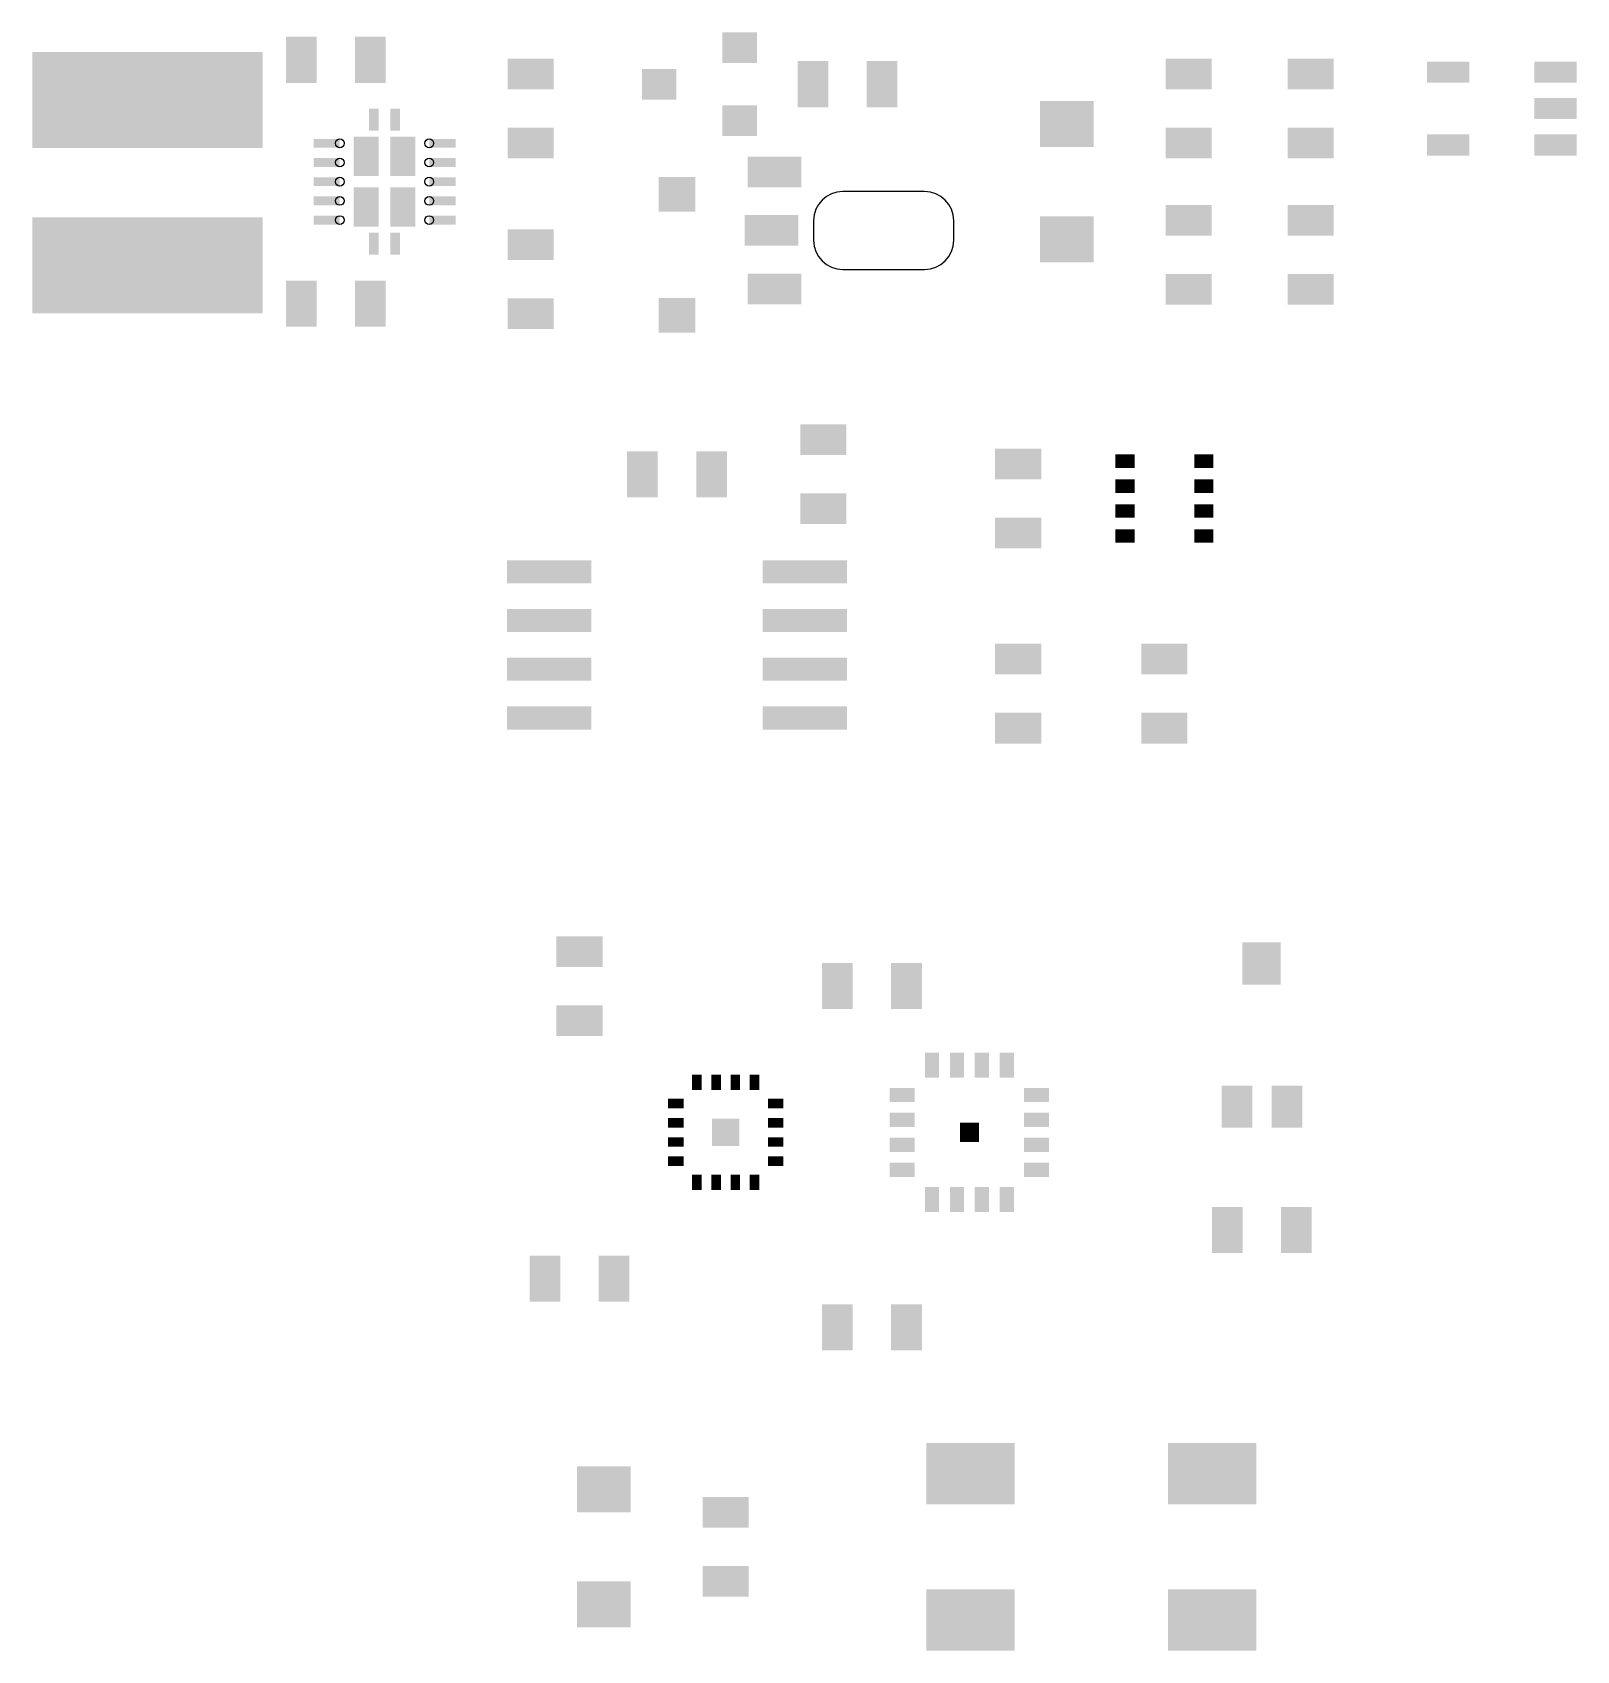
# Model space of a CAD drawing. Extents: x 54.3 to 94.6, y 33.5 to 75.6.
import ezdxf

# ---------------------------------------------------------------- set-up
doc = ezdxf.new("R2010")
doc.units = 0
doc.layers.add('31', color=253, linetype='CONTINUOUS')

# ---------------------------------------------------------------- blocks, each defined once
blk = doc.blocks.new('RECT')
blk.add_solid([(-0.5, -0.5), (0.5, -0.5), (-0.5, 0.5), (0.5, 0.5)])
blk = doc.blocks.new('RECT325120X584000R75')
blk.add_lwpolyline([(1.016, -1.063), (1.016, 1.063, 0.4142), (0.254, 1.825), (-0.254, 1.825, 0.4142), (-1.016, 1.063), (-1.016, -1.063, 0.4142), (-0.254, -1.825), (0.254, -1.825, 0.4142)], format="xyb", close=True)

msp = doc.modelspace()

# ---------------------------------------------------------------- linework, layer by layer
at = {"layer": '31'}
for centre in [(62.335, 72.755), (64.665, 72.755), (62.335, 72.255), (64.665, 72.255), (62.335, 71.755), (64.665, 71.755), (62.335, 71.255), (64.665, 71.255), (62.335, 70.755), (64.665, 70.755)]:
    msp.add_circle(centre, 0.115, dxfattribs=at)

# ---------------------------------------------------------------- block references
for p, xscale, yscale in [((61.33, 74.93), 0.8, 1.2), ((63.13, 74.93), 0.8, 1.2), ((74.665, 74.295), 0.8, 1.2), ((76.465, 74.295), 0.8, 1.2), ((61.9925, 72.755), 0.685, 0.23), ((61.9925, 72.255), 0.685, 0.23), ((61.9925, 71.755), 0.685, 0.23), ((61.9925, 71.255), 0.685, 0.23), ((61.9925, 70.755), 0.685, 0.23), ((61.33, 68.58), 0.8, 1.2), ((63.13, 68.58), 0.8, 1.2), ((82.795, 64.475), 0.5, 0.35), ((84.845, 64.475), 0.5, 0.35), ((82.795, 63.825), 0.5, 0.35), ((84.845, 63.825), 0.5, 0.35), ((82.795, 63.175), 0.5, 0.35), ((84.845, 63.175), 0.5, 0.35), ((82.795, 62.525), 0.5, 0.35), ((84.845, 62.525), 0.5, 0.35), ((75.3, 50.8), 0.8, 1.2), ((77.1, 50.8), 0.8, 1.2), ((77.765, 48.74), 0.37, 0.65), ((78.415, 48.74), 0.37, 0.65), ((79.065, 48.74), 0.37, 0.65), ((79.715, 48.74), 0.37, 0.65), ((71.09, 47.74), 0.4, 0.25), ((71.09, 47.24), 0.4, 0.25), ((72.39, 46.99), 0.7112, 0.7112), ((78.74, 46.99), 0.5, 0.5), ((71.09, 46.74), 0.4, 0.25), ((71.09, 46.24), 0.4, 0.25), ((67.68, 43.18), 0.8, 1.2), ((69.48, 43.18), 0.8, 1.2), ((78.765, 38.1), 2.3, 1.6), ((85.065, 38.1), 2.3, 1.6)]:
    msp.add_blockref('RECT', p, dxfattribs=dict(at, xscale=xscale, yscale=yscale))
for p, xscale, yscale, rotation in [((72.755, 75.245), 0.8, 0.9, 90), ((57.325, 73.88), 6, 2.5, 180), ((67.31, 74.56), 0.8, 1.2, 90), ((70.655, 74.295), 0.8, 0.9, 90), ((84.455, 74.56), 0.8, 1.2, 90), ((87.63, 74.56), 0.8, 1.2, 270), ((91.21, 74.61), 0.55, 1.1, 90), ((94.01, 74.61), 0.55, 1.1, 90), ((81.28, 73.255), 1.2, 1.4, 270), ((94.01, 73.66), 0.55, 1.1, 90), ((63.225, 73.3675), 0.575, 0.25, 270), ((63.775, 73.3675), 0.575, 0.25, 270), ((72.755, 73.345), 0.8, 0.9, 90), ((63.025, 72.4175), 1.025, 0.65, 270), ((63.975, 72.4175), 1.025, 0.65, 270), ((67.31, 72.76), 0.8, 1.2, 90), ((84.455, 72.76), 0.8, 1.2, 90), ((87.63, 72.76), 0.8, 1.2, 270), ((91.21, 72.71), 0.55, 1.1, 90), ((94.01, 72.71), 0.55, 1.1, 90), ((65.0075, 72.755), 0.685, 0.23, 180), ((65.0075, 72.255), 0.685, 0.23, 180), ((73.66, 72.009), 0.8, 1.4, 270), ((65.0075, 71.755), 0.685, 0.23, 180), ((71.12, 71.425), 0.9, 0.95, 90), ((63.025, 71.0925), 1.025, 0.65, 90), ((63.975, 71.0925), 1.025, 0.65, 90), ((65.0075, 71.255), 0.685, 0.23, 180), ((57.325, 69.58), 6, 2.5, 180), ((65.0075, 70.755), 0.685, 0.23, 180), ((73.585, 70.485), 0.8, 1.4, 270), ((81.28, 70.255), 1.2, 1.4, 270), ((84.455, 70.75), 0.8, 1.2, 90), ((87.63, 70.75), 0.8, 1.2, 270), ((63.225, 70.1425), 0.575, 0.25, 90), ((63.775, 70.1425), 0.575, 0.25, 90), ((67.31, 70.115), 0.8, 1.2, 90), ((73.66, 68.961), 0.8, 1.4, 270), ((84.455, 68.95), 0.8, 1.2, 90), ((87.63, 68.95), 0.8, 1.2, 270), ((67.31, 68.315), 0.8, 1.2, 90), ((71.12, 68.275), 0.9, 0.95, 90), ((74.93, 65.035), 0.8, 1.2, 270), ((70.22, 64.135), 0.8, 1.2, 180), ((72.02, 64.135), 0.8, 1.2, 180), ((80.01, 64.4), 0.8, 1.2, 270), ((74.93, 63.235), 0.8, 1.2, 270), ((80.01, 62.6), 0.8, 1.2, 270), ((67.79, 61.595), 0.6, 2.2, 270), ((74.45, 61.595), 0.6, 2.2, 270), ((67.79, 60.325), 0.6, 2.2, 270), ((74.45, 60.325), 0.6, 2.2, 270), ((80.01, 59.32), 0.8, 1.2, 90), ((83.82, 59.32), 0.8, 1.2, 90), ((67.79, 59.055), 0.6, 2.2, 270), ((74.45, 59.055), 0.6, 2.2, 270), ((67.79, 57.785), 0.6, 2.2, 270), ((74.45, 57.785), 0.6, 2.2, 270), ((80.01, 57.52), 0.8, 1.2, 90), ((83.82, 57.52), 0.8, 1.2, 90), ((68.58, 51.7), 0.8, 1.2, 270), ((68.58, 49.9), 0.8, 1.2, 270), ((71.64, 48.29), 0.4, 0.25, 270), ((72.14, 48.29), 0.4, 0.25, 270), ((72.64, 48.29), 0.4, 0.25, 270), ((73.14, 48.29), 0.4, 0.25, 270), ((76.99, 47.965), 0.37, 0.65, 270), ((80.49, 47.965), 0.37, 0.65, 90), ((85.71, 47.66), 1.1, 0.8, 90), ((87.01, 47.66), 1.1, 0.8, 90), ((73.69, 47.74), 0.4, 0.25, 180), ((73.69, 47.24), 0.4, 0.25, 180), ((76.99, 47.315), 0.37, 0.65, 270), ((80.49, 47.315), 0.37, 0.65, 90), ((73.69, 46.74), 0.4, 0.25, 180), ((76.99, 46.665), 0.37, 0.65, 270), ((80.49, 46.665), 0.37, 0.65, 90), ((73.69, 46.24), 0.4, 0.25, 180), ((76.99, 46.015), 0.37, 0.65, 270), ((80.49, 46.015), 0.37, 0.65, 90), ((71.64, 45.69), 0.4, 0.25, 90), ((72.14, 45.69), 0.4, 0.25, 90), ((72.64, 45.69), 0.4, 0.25, 90), ((73.14, 45.69), 0.4, 0.25, 90), ((77.765, 45.24), 0.37, 0.65, 180), ((78.415, 45.24), 0.37, 0.65, 180), ((79.065, 45.24), 0.37, 0.65, 180), ((79.715, 45.24), 0.37, 0.65, 180), ((85.46, 44.45), 0.8, 1.2, 180), ((87.26, 44.45), 0.8, 1.2, 180), ((75.3, 41.91), 0.8, 1.2, 180), ((77.1, 41.91), 0.8, 1.2, 180), ((69.215, 37.695), 1.2, 1.4, 90), ((72.39, 37.095), 0.8, 1.2, 90), ((72.39, 35.295), 0.8, 1.2, 90), ((69.215, 34.695), 1.2, 1.4, 90), ((78.765, 34.29), 2.3, 1.6, 180), ((85.065, 34.29), 2.3, 1.6, 180)]:
    msp.add_blockref('RECT', p, dxfattribs=dict(at, xscale=xscale, yscale=yscale, rotation=rotation))
at = {"layer": '31', "rotation": 270}
msp.add_blockref('RECT325120X584000R75', (76.505, 70.485), dxfattribs=at)
at = {"layer": '31', "xscale": 1.1, "rotation": 90}
msp.add_blockref('RECT', (86.35, 51.39), dxfattribs=at)

doc.saveas('drawing.dxf')
